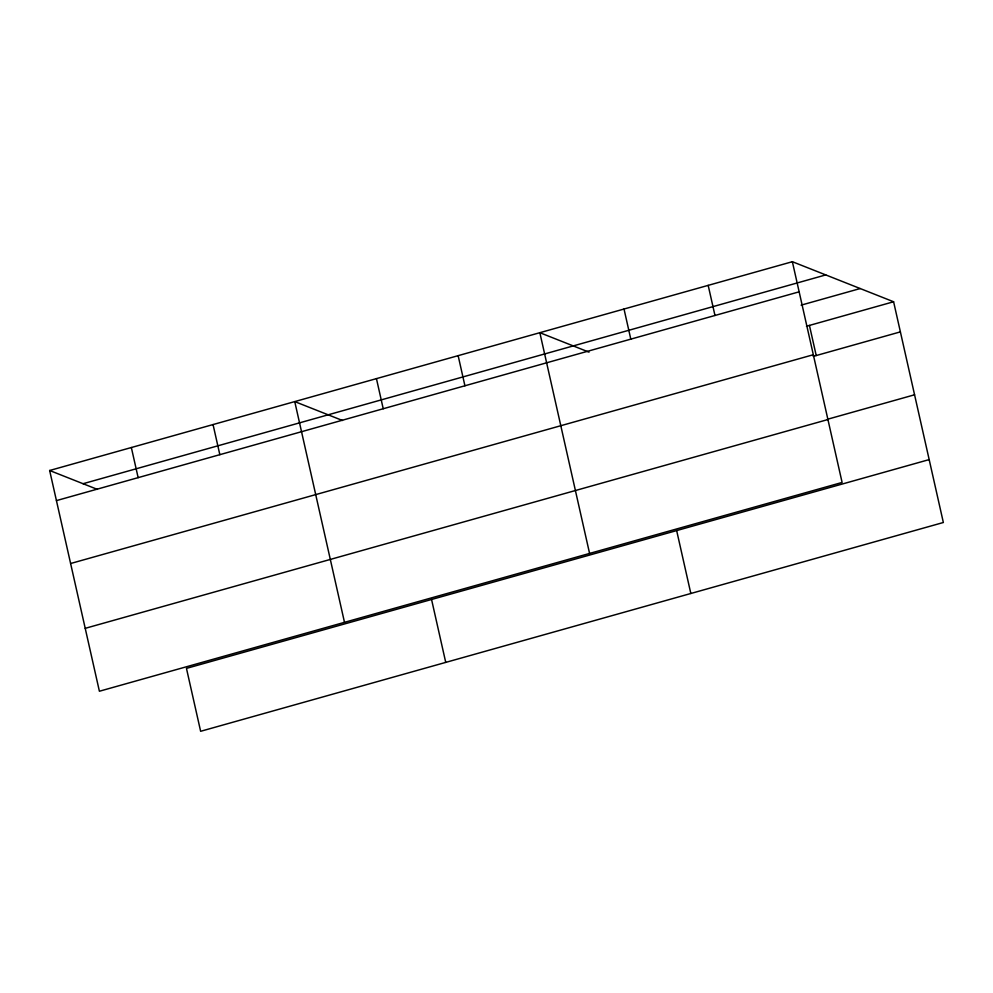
<?xml version="1.0" encoding="UTF-8"?>
<svg xmlns="http://www.w3.org/2000/svg" width="993" height="993" viewBox="0 0 993 993"><rect width="100%" height="100%" fill="white"/><g stroke="black" fill="none" stroke-linecap="round" stroke-linejoin="round"><path stroke-width="1.49" d="M792.364 261.705L842.101 482.449L99.399 691.24L49.65 470.496L792.364 261.705L893.601 301.76L943.35 522.504L200.636 731.295L186.461 668.388L929.175 459.598M83.064 483.715L825.766 274.924M56.44 500.609L799.142 291.818M801.128 305.149L860.199 288.541M806.477 326.25L893.601 301.76M70.615 563.515L813.329 354.724M813.267 356.375L900.39 331.873M827.442 419.282L914.565 394.792M85.224 628.333L827.926 419.542M589.023 352.155L539.844 332.692L589.581 553.436M342.498 420.486L294.747 401.594L344.497 622.338M49.65 470.496L97.401 489.388M809.432 325.431L816.221 355.544M708.183 285.363L714.972 315.476M676.655 530.585L690.83 593.491M624.014 309.022L630.803 339.147M458.145 355.655L464.923 385.781M431.558 599.487L445.733 662.393M376.446 378.631L383.224 408.744M213.048 424.557L219.838 454.682M131.349 447.52L138.139 477.645"/></g></svg>
